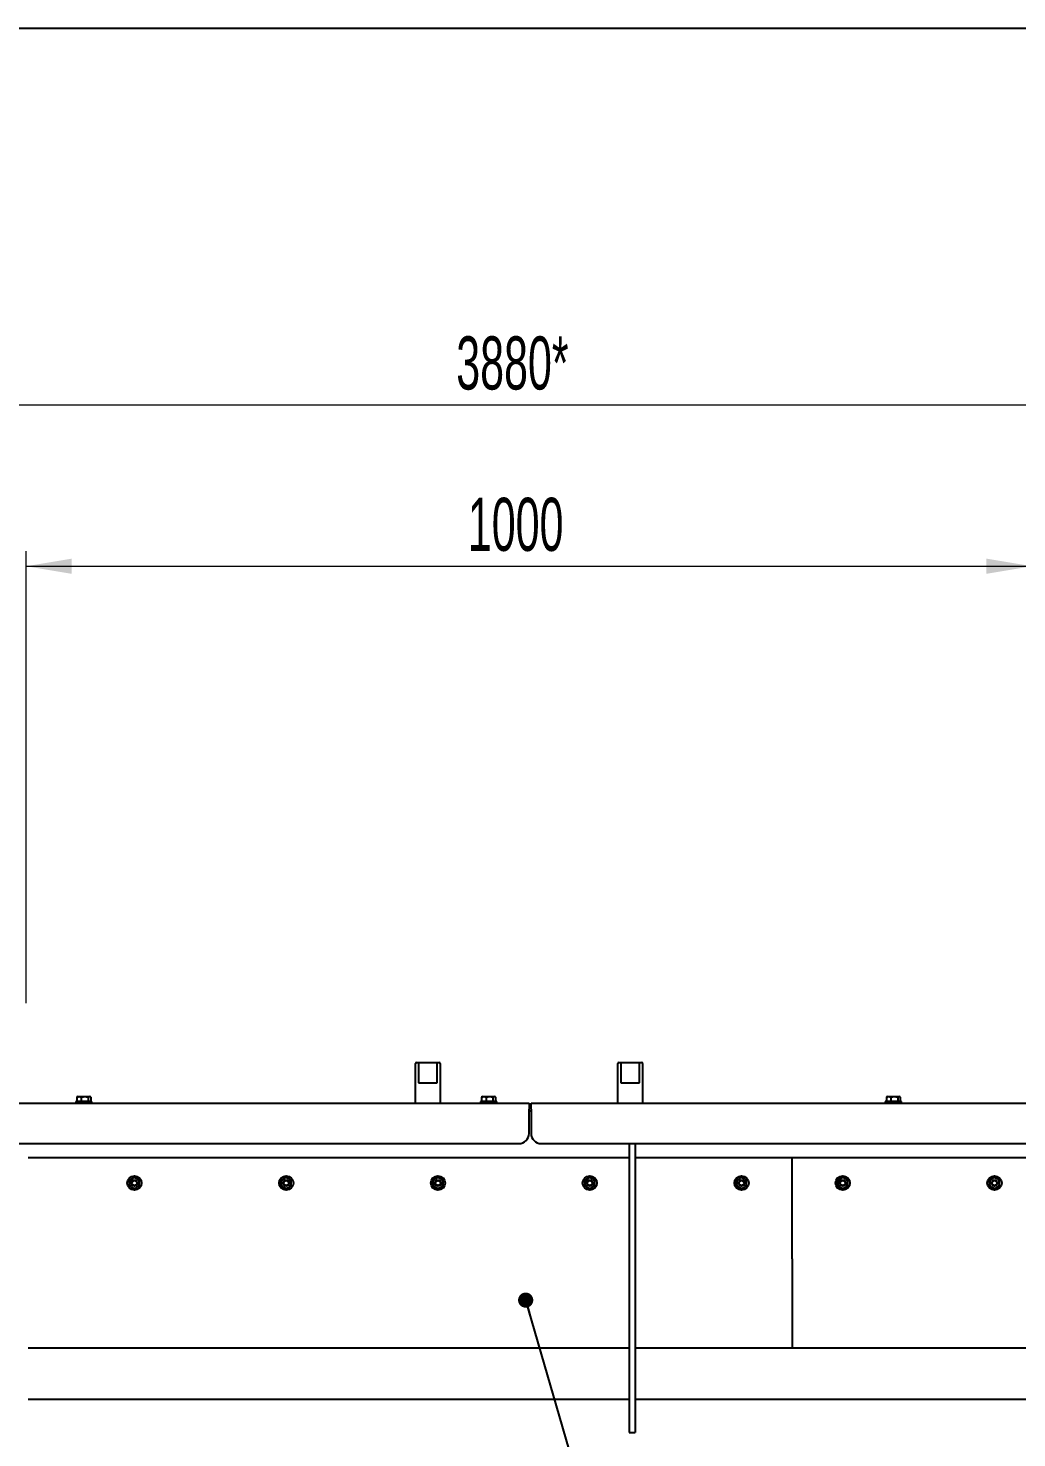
# Model space of a CAD drawing. Header units: millimetres. Extents: x 8 to 420, y -1 to 292.
# Drawn here: x 142.8 to 207.9, y 199.1 to 292 of the extents above; entities that cross this region are included whole.
import ezdxf

# ---------------------------------------------------------------- set-up
doc = ezdxf.new("R2010")
doc.units = ezdxf.units.MM
doc.styles.add('SLDTEXTSTYLE4', font='TXT', dxfattribs={"width": 0.605})
doc.dimstyles.new('SLDDIMSTYLE0', dxfattribs={"dimtxt": 3.5, "dimasz": 3, "dimexe": 0, "dimexo": 0.0625, "dimgap": 0.875, "dimtad": 2, "dimdec": 3, "dimlfac": 15, "dimrnd": 1e-09, "dimzin": 12, "dimdsep": 46, "dimtxsty": 'SLDTEXTSTYLE4', "dimsah": 1, "dimcen": 0.09, "dimadec": 0, "dimazin": 3, "dimtfac": 1, "dimtdec": 3, "dimtofl": 0, "dimtmove": 0, "dimatfit": 3, "dimfxl": 0, "dimfrac": 2, "dimtolj": 1, "dimtzin": 12, "dimarcsym": 0})
doc.dimstyles.new('SLDDIMSTYLE2', dxfattribs={"dimtxt": 0.18, "dimasz": 1, "dimexe": 0, "dimexo": 0.0625, "dimgap": 0, "dimtad": 0, "dimtih": 1, "dimtoh": 1, "dimdec": 0, "dimrnd": 1e-09, "dimzin": 0, "dimdsep": 46, "dimtxsty": 'Standard', "dimblk1": 'DOT', "dimblk2": 'DOT', "dimsah": 1, "dimcen": 0.09, "dimadec": 0, "dimazin": 0, "dimtfac": 1, "dimtdec": 0, "dimtofl": 0, "dimtmove": 0, "dimatfit": 3, "dimldrblk": 'DOT', "dimfxl": 0, "dimfrac": 2, "dimtolj": 1, "dimtzin": 0, "dimarcsym": 0})

# ---------------------------------------------------------------- blocks, each defined once
blk = doc.blocks.new('_D_3')
at = {"color": 7, "linetype": 'Continuous', "lineweight": 0}
for p, q in [((142.675, 227.764), (142.675, 257.556)), ((208.942, 227.764), (208.942, 257.556)), ((142.675, 256.556), (208.942, 256.556))]:
    blk.add_line(p, q, dxfattribs=at)
at = {"color": 7, "linetype": 'Continuous', "lineweight": 18}
for points in [[(142.675, 256.556), (145.675, 256.056), (145.675, 257.056)], [(208.942, 256.556), (205.942, 257.056), (205.942, 256.056)]]:
    blk.add_solid(points, dxfattribs=at)
at = {"color": 7, "linetype": 'Continuous', "lineweight": 18, "insert": (171.778, 261.067), "char_height": 3.5, "attachment_point": 1, "style": 'SLDTEXTSTYLE4'}
blk.add_mtext('1000', dxfattribs=at)
blk = doc.blocks.new('_D_6')
at = {"color": 7, "linetype": 'Continuous', "lineweight": 0}
for p, q in [((52.875, 218.256), (52.875, 268.185)), ((310.942, 232.95), (310.942, 268.185)), ((52.875, 267.185), (310.942, 267.185))]:
    blk.add_line(p, q, dxfattribs=at)
at = {"color": 7, "linetype": 'Continuous', "lineweight": 18}
for points in [[(52.875, 267.185), (55.875, 266.685), (55.875, 267.685)], [(310.942, 267.185), (307.942, 267.685), (307.942, 266.685)]]:
    blk.add_solid(points, dxfattribs=at)
at = {"color": 7, "linetype": 'Continuous', "lineweight": 18, "insert": (171.012, 271.697), "char_height": 3.5, "attachment_point": 1, "style": 'SLDTEXTSTYLE4'}
blk.add_mtext('3880*', dxfattribs=at)
blk = doc.blocks.new('_Dot')
at = {"color": 0, "linetype": 'ByBlock', "lineweight": -2}
blk.add_line((-0.5, 0), (-1, 0), dxfattribs=at)
at = {"color": 0, "linetype": 'ByBlock', "const_width": 0.5}
blk.add_lwpolyline([(-0.25, 0, 1), (0.25, 0, 1)], format="xyb", close=True, dxfattribs=at)

msp = doc.modelspace()

# ---------------------------------------------------------------- linework, layer by layer
at = {"color": 7, "linetype": 'Continuous', "lineweight": 25}
for p, q in [((20, 292), (415, 292)), ((90, 292), (157, 292)), ((168.391626, 223.856494), (169.891626, 223.856494)), ((169.758292, 223.849811), (168.524959, 223.849811)), ((168.524959, 223.849811), (168.524959, 222.523161)), ((169.758292, 222.523161), (169.758292, 223.849811)), ((181.724959, 223.856494), (183.224959, 223.856494)), ((183.091626, 223.849811), (181.858292, 223.849811)), ((181.858292, 223.849811), (181.858292, 222.523161)), ((183.091626, 222.523161), (183.091626, 223.849811)), ((168.324959, 222.523161), (168.324959, 223.789827)), ((169.958292, 223.789827), (169.958292, 222.523161)), ((181.658292, 222.523161), (181.658292, 223.789827)), ((183.291626, 223.789827), (183.291626, 222.523161)), ((168.324959, 221.189827), (168.324959, 222.523161)), ((168.524959, 222.523161), (169.758292, 222.523161)), ((169.958292, 222.523161), (169.958292, 221.189827)), ((181.658292, 221.189827), (181.658292, 222.523161)), ((181.858292, 222.523161), (183.091626, 222.523161)), ((183.291626, 222.523161), (183.291626, 221.189827)), ((59.941626, 221.189827), (175.808292, 221.189827)), ((145.941626, 221.296494), (145.941626, 221.189827)), ((146.480601, 221.296494), (145.941626, 221.296494)), ((146.047167, 221.597583), (146.018627, 221.582554)), ((146.018627, 221.582554), (146.018627, 221.296494)), ((146.094959, 221.629827), (146.046183, 221.601666)), ((146.094959, 221.629827), (146.854959, 221.629827)), ((146.308605, 221.582554), (146.308605, 221.296494)), ((147.008292, 221.296494), (146.480601, 221.296494)), ((146.764937, 221.582554), (146.764937, 221.296494)), ((146.903735, 221.601666), (146.854959, 221.629827)), ((146.931291, 221.582554), (146.931291, 221.296494)), ((147.008292, 221.189827), (147.008292, 221.296494)), ((172.608292, 221.296494), (172.608292, 221.189827)), ((173.147268, 221.296494), (172.608292, 221.296494)), ((172.713834, 221.597583), (172.685294, 221.582554)), ((172.685294, 221.582554), (172.685294, 221.296494)), ((172.761626, 221.629827), (172.71285, 221.601666)), ((172.761626, 221.629827), (173.521626, 221.629827)), ((172.975272, 221.582554), (172.975272, 221.296494)), ((173.674959, 221.296494), (173.147268, 221.296494)), ((173.431604, 221.582554), (173.431604, 221.296494)), ((173.570402, 221.601666), (173.521626, 221.629827)), ((173.597958, 221.582554), (173.597958, 221.296494)), ((173.674959, 221.189827), (173.674959, 221.296494)), ((175.808292, 221.189827), (175.808292, 220.789827)), ((175.808292, 221.056494), (175.941626, 221.056494)), ((175.941626, 220.789827), (175.941626, 221.189827)), ((175.941626, 221.189827), (259.674959, 221.189827)), ((199.274959, 221.296494), (199.274959, 221.189827)), ((199.813934, 221.296494), (199.274959, 221.296494)), ((199.380501, 221.597583), (199.35196, 221.582554)), ((199.35196, 221.582554), (199.35196, 221.296494)), ((199.428292, 221.629827), (199.379516, 221.601666)), ((199.428292, 221.629827), (200.188292, 221.629827)), ((199.641939, 221.582554), (199.641939, 221.296494)), ((200.341626, 221.296494), (199.813934, 221.296494)), ((200.098271, 221.582554), (200.098271, 221.296494)), ((200.237068, 221.601666), (200.188292, 221.629827)), ((200.264624, 221.582554), (200.264624, 221.296494)), ((200.341626, 221.189827), (200.341626, 221.296494)), ((175.941626, 220.923161), (175.808292, 220.923161)), ((175.808292, 219.189827), (175.808292, 220.789827)), ((175.941626, 220.656494), (175.808292, 220.656494)), ((175.941626, 220.789827), (175.941626, 219.189827)), ((60.608292, 218.523161), (175.141626, 218.523161)), ((176.608292, 218.523161), (259.008292, 218.523161)), ((182.408292, 218.523161), (182.408292, 206.156494)), ((182.808292, 218.523161), (182.808292, 206.156494)), ((182.408292, 217.589827), (142.808292, 217.589827)), ((222.408292, 217.589827), (182.808292, 217.589827)), ((193.141626, 210.923161), (193.141626, 217.589827)), ((193.141626, 210.923161), (193.141626, 217.589827)), ((193.141626, 210.923161), (193.141626, 205.034829)), ((193.141626, 210.923161), (193.141626, 205.034829)), ((182.408292, 206.156494), (182.408292, 199.489827)), ((182.808292, 206.156494), (182.808292, 199.489827)), ((182.408292, 205.034829), (142.808292, 205.034829)), ((222.408292, 205.034829), (182.808292, 205.034829)), ((142.808292, 201.684915), (182.408292, 201.684915)), ((182.808292, 201.684915), (222.408292, 201.684915)), ((182.408292, 199.489827), (182.808292, 199.489827))]:
    msp.add_line(p, q, dxfattribs=at)
for centre, radius in [((149.808292, 215.923161), 0.473333), ((159.808292, 215.923161), 0.473333), ((169.808292, 215.923161), 0.473333), ((179.808292, 215.923161), 0.473333), ((189.808292, 215.923161), 0.473333), ((196.474959, 215.923161), 0.473333), ((206.474959, 215.923161), 0.473333), ((149.808292, 215.923161), 0.2), ((149.808292, 215.923161), 0.163033), ((159.808292, 215.923161), 0.2), ((159.808292, 215.923161), 0.163033), ((169.808292, 215.923161), 0.2), ((169.808292, 215.923161), 0.163033), ((179.808292, 215.923161), 0.2), ((179.808292, 215.923161), 0.163033), ((189.808292, 215.923161), 0.2), ((189.808292, 215.923161), 0.163033), ((196.474959, 215.923161), 0.2), ((196.474959, 215.923161), 0.163033), ((206.474959, 215.923161), 0.2), ((206.474959, 215.923161), 0.163033)]:
    msp.add_circle(centre, radius, dxfattribs=at)
for centre, radius, start, end in [((168.391626, 223.789827), 0.066667, 90, 180), ((169.891626, 223.789827), 0.066667, 0, 90), ((181.724959, 223.789827), 0.066667, 90, 180), ((183.224959, 223.789827), 0.066667, 0, 90), ((175.141626, 219.189827), 0.666667, 270, 0), ((176.608292, 219.189827), 0.666667, 180, 270), ((149.808292, 215.923161), 0.333333, 120, 180), ((149.808292, 215.923161), 0.333333, 180, 240), ((149.808292, 215.923161), 0.333333, 60, 120), ((149.808292, 215.923161), 0.333333, 240, 300), ((149.808292, 215.923161), 0.333333, 0, 60), ((149.808292, 215.923161), 0.333333, 300, 0), ((159.808292, 215.923161), 0.333333, 120, 180), ((159.808292, 215.923161), 0.333333, 180, 240), ((159.808292, 215.923161), 0.333333, 60, 120), ((159.808292, 215.923161), 0.333333, 240, 300), ((159.808292, 215.923161), 0.333333, 0, 60), ((159.808292, 215.923161), 0.333333, 300, 0), ((169.808292, 215.923161), 0.333333, 120, 180), ((169.808292, 215.923161), 0.333333, 180, 240), ((169.808292, 215.923161), 0.333333, 60, 120), ((169.808292, 215.923161), 0.333333, 240, 300), ((169.808292, 215.923161), 0.333333, 0, 60), ((169.808292, 215.923161), 0.333333, 300, 0), ((179.808292, 215.923161), 0.333333, 120, 180), ((179.808292, 215.923161), 0.333333, 180, 240), ((179.808292, 215.923161), 0.333333, 60, 120), ((179.808292, 215.923161), 0.333333, 240, 300), ((179.808292, 215.923161), 0.333333, 0, 60), ((179.808292, 215.923161), 0.333333, 300, 0), ((189.808292, 215.923161), 0.333333, 120, 180), ((189.808292, 215.923161), 0.333333, 180, 240), ((189.808292, 215.923161), 0.333333, 60, 120), ((189.808292, 215.923161), 0.333333, 240, 300), ((189.808292, 215.923161), 0.333333, 0, 60), ((189.808292, 215.923161), 0.333333, 300, 0), ((196.474959, 215.923161), 0.333333, 120, 180), ((196.474959, 215.923161), 0.333333, 180, 240), ((196.474959, 215.923161), 0.333333, 60, 120), ((196.474959, 215.923161), 0.333333, 240, 300), ((196.474959, 215.923161), 0.333333, 0, 60), ((196.474959, 215.923161), 0.333333, 300, 0), ((206.474959, 215.923161), 0.333333, 120, 180), ((206.474959, 215.923161), 0.333333, 180, 240), ((206.474959, 215.923161), 0.333333, 60, 120), ((206.474959, 215.923161), 0.333333, 240, 300), ((206.474959, 215.923161), 0.333333, 0, 60), ((206.474959, 215.923161), 0.333333, 300, 0)]:
    msp.add_arc(centre, radius, start, end, dxfattribs=at)
for points, knots in [([(146.018627, 221.582554), (146.04378, 221.592793), (146.094631, 221.613493), (146.193322, 221.624981), (146.263965, 221.598982), (146.308605, 221.582554)], [0, 0, 0, 0, 0.264861386, 0.535466004, 1, 1, 1, 1]), ([(146.308605, 221.582554), (146.348188, 221.592793), (146.428211, 221.613493), (146.583518, 221.624981), (146.694689, 221.598982), (146.764937, 221.582554)], [0, 0, 0, 0, 0.264861386, 0.535466004, 1, 1, 1, 1]), ([(146.764937, 221.582554), (146.786121, 221.596813), (146.83527, 221.629896), (146.892538, 221.612188), (146.925713, 221.586819), (146.931291, 221.582554)], [0, 0, 0, 0, 0.386549951, 0.896844883, 1, 1, 1, 1]), ([(172.685294, 221.582554), (172.710446, 221.592793), (172.761297, 221.613493), (172.859988, 221.624981), (172.930632, 221.598982), (172.975272, 221.582554)], [0, 0, 0, 0, 0.264861386, 0.535466004, 1, 1, 1, 1]), ([(172.975272, 221.582554), (173.014854, 221.592793), (173.094877, 221.613493), (173.250185, 221.624981), (173.361355, 221.598982), (173.431604, 221.582554)], [0, 0, 0, 0, 0.264861386, 0.535466004, 1, 1, 1, 1]), ([(173.431604, 221.582554), (173.452788, 221.596813), (173.501937, 221.629896), (173.559205, 221.612188), (173.592379, 221.586819), (173.597958, 221.582554)], [0, 0, 0, 0, 0.386549951, 0.896844883, 1, 1, 1, 1]), ([(199.35196, 221.582554), (199.377113, 221.592793), (199.427964, 221.613493), (199.526655, 221.624981), (199.597299, 221.598982), (199.641939, 221.582554)], [0, 0, 0, 0, 0.264861386, 0.535466004, 1, 1, 1, 1]), ([(199.641939, 221.582554), (199.681521, 221.592793), (199.761544, 221.613493), (199.916851, 221.624981), (200.028022, 221.598982), (200.098271, 221.582554)], [0, 0, 0, 0, 0.264861386, 0.535466004, 1, 1, 1, 1]), ([(200.098271, 221.582554), (200.119455, 221.596813), (200.168604, 221.629896), (200.225872, 221.612188), (200.259046, 221.586819), (200.264624, 221.582554)], [0, 0, 0, 0, 0.386549951, 0.896844883, 1, 1, 1, 1]), ([(149.458068, 216.125363), (149.45814, 216.125321), (149.460576, 216.123915), (149.465177, 216.121259), (149.470509, 216.11818), (149.474205, 216.116046), (149.474707, 216.115756), (149.474959, 216.115611)], [0, 0, 0, 0, 0.007914026, 0.267535328, 0.528602562, 0.763816452, 1, 1, 1, 1]), ([(149.458068, 215.720958), (149.45814, 215.721), (149.460576, 215.722406), (149.465177, 215.725063), (149.470509, 215.728141), (149.474205, 215.730275), (149.474707, 215.730565), (149.474959, 215.730711)], [0, 0, 0, 0, 0.007914026, 0.267535328, 0.528602562, 0.763816452, 1, 1, 1, 1]), ([(149.474959, 216.115611), (149.524033, 216.143943), (149.5788, 216.175564), (149.635709, 216.20842), (149.641626, 216.211836)], [0, 0, 0, 0, 0.8960371512, 1, 1, 1, 1]), ([(149.474959, 215.923161), (149.474959, 215.932918), (149.474959, 215.996366), (149.474959, 216.061291), (149.474959, 216.1135), (149.474959, 216.115611)], [0, 0, 0, 0, 0.1484857306, 0.9655711857, 1, 1, 1, 1]), ([(149.474959, 215.730711), (149.474959, 215.74695), (149.474959, 215.808638), (149.474959, 215.874579), (149.474959, 215.923161)], [0, 0, 0, 0, 0.26325434, 1, 1, 1, 1]), ([(149.641626, 215.634485), (149.595892, 215.66089), (149.538829, 215.693835), (149.485539, 215.724602), (149.474959, 215.730711)], [0, 0, 0, 0, 0.801462113, 1, 1, 1, 1]), ([(149.641626, 216.211836), (149.687359, 216.23824), (149.744422, 216.271185), (149.797712, 216.301952), (149.808292, 216.308061)], [0, 0, 0, 0, 0.801462113, 1, 1, 1, 1]), ([(149.808292, 215.53826), (149.759219, 215.566593), (149.704451, 215.598213), (149.647542, 215.63107), (149.641626, 215.634485)], [0, 0, 0, 0, 0.896037151, 1, 1, 1, 1]), ([(149.808292, 216.327565), (149.808292, 216.327482), (149.808292, 216.324669), (149.808292, 216.319357), (149.808292, 216.3132), (149.808292, 216.308931), (149.808292, 216.308351), (149.808292, 216.308061)], [0, 0, 0, 0, 0.007914026, 0.267535328, 0.528602562, 0.763816452, 1, 1, 1, 1]), ([(149.808292, 216.308061), (149.857366, 216.279728), (149.912134, 216.248108), (149.969043, 216.215252), (149.974959, 216.211836)], [0, 0, 0, 0, 0.896037151, 1, 1, 1, 1]), ([(149.974959, 215.634485), (149.929225, 215.608081), (149.872163, 215.575136), (149.818872, 215.544369), (149.808292, 215.53826)], [0, 0, 0, 0, 0.801462113, 1, 1, 1, 1]), ([(149.808292, 215.53826), (149.808292, 215.53797), (149.808292, 215.53739), (149.808292, 215.533121), (149.808292, 215.526965), (149.808292, 215.521652), (149.808292, 215.518839), (149.808292, 215.518756)], [0, 0, 0, 0, 0.236183548, 0.471397438, 0.732464672, 0.992085974, 1, 1, 1, 1]), ([(149.974959, 216.211836), (150.020693, 216.185431), (150.077755, 216.152486), (150.131046, 216.121719), (150.141626, 216.115611)], [0, 0, 0, 0, 0.801462113, 1, 1, 1, 1]), ([(150.141626, 215.730711), (150.092552, 215.702378), (150.037784, 215.670758), (149.980875, 215.637901), (149.974959, 215.634485)], [0, 0, 0, 0, 0.896037151, 1, 1, 1, 1]), ([(150.141626, 216.115611), (150.141877, 216.115756), (150.14238, 216.116046), (150.146076, 216.11818), (150.151408, 216.121259), (150.156009, 216.123915), (150.158445, 216.125321), (150.158517, 216.125363)], [0, 0, 0, 0, 0.236183548, 0.471397438, 0.732464672, 0.992085974, 1, 1, 1, 1]), ([(150.141626, 215.923161), (150.141626, 215.932918), (150.141626, 215.996366), (150.141626, 216.061291), (150.141626, 216.1135), (150.141626, 216.115611)], [0, 0, 0, 0, 0.148485731, 0.965571186, 1, 1, 1, 1]), ([(150.141626, 215.730711), (150.141626, 215.74695), (150.141626, 215.808638), (150.141626, 215.874579), (150.141626, 215.923161)], [0, 0, 0, 0, 0.26325434, 1, 1, 1, 1]), ([(150.141626, 215.730711), (150.141877, 215.730565), (150.14238, 215.730275), (150.146076, 215.728141), (150.151408, 215.725063), (150.156009, 215.722406), (150.158445, 215.721), (150.158517, 215.720958)], [0, 0, 0, 0, 0.236183548, 0.471397438, 0.732464672, 0.992085974, 1, 1, 1, 1]), ([(159.458068, 216.125363), (159.45814, 216.125321), (159.460576, 216.123915), (159.465177, 216.121259), (159.470509, 216.11818), (159.474205, 216.116046), (159.474707, 216.115756), (159.474959, 216.115611)], [0, 0, 0, 0, 0.007914026, 0.267535328, 0.528602562, 0.763816452, 1, 1, 1, 1]), ([(159.458068, 215.720958), (159.45814, 215.721), (159.460576, 215.722406), (159.465177, 215.725063), (159.470509, 215.728141), (159.474205, 215.730275), (159.474707, 215.730565), (159.474959, 215.730711)], [0, 0, 0, 0, 0.007914026, 0.267535328, 0.528602562, 0.763816452, 1, 1, 1, 1]), ([(159.474959, 216.115611), (159.524033, 216.143943), (159.5788, 216.175564), (159.635709, 216.20842), (159.641626, 216.211836)], [0, 0, 0, 0, 0.8960371512, 1, 1, 1, 1]), ([(159.474959, 215.923161), (159.474959, 215.932918), (159.474959, 215.996366), (159.474959, 216.061291), (159.474959, 216.1135), (159.474959, 216.115611)], [0, 0, 0, 0, 0.1484857306, 0.9655711857, 1, 1, 1, 1]), ([(159.474959, 215.730711), (159.474959, 215.74695), (159.474959, 215.808638), (159.474959, 215.874579), (159.474959, 215.923161)], [0, 0, 0, 0, 0.26325434, 1, 1, 1, 1]), ([(159.641626, 215.634485), (159.595892, 215.66089), (159.538829, 215.693835), (159.485539, 215.724602), (159.474959, 215.730711)], [0, 0, 0, 0, 0.801462113, 1, 1, 1, 1]), ([(159.641626, 216.211836), (159.687359, 216.23824), (159.744422, 216.271185), (159.797712, 216.301952), (159.808292, 216.308061)], [0, 0, 0, 0, 0.801462113, 1, 1, 1, 1]), ([(159.808292, 215.53826), (159.759219, 215.566593), (159.704451, 215.598213), (159.647542, 215.63107), (159.641626, 215.634485)], [0, 0, 0, 0, 0.896037151, 1, 1, 1, 1]), ([(159.808292, 216.327565), (159.808292, 216.327482), (159.808292, 216.324669), (159.808292, 216.319357), (159.808292, 216.3132), (159.808292, 216.308931), (159.808292, 216.308351), (159.808292, 216.308061)], [0, 0, 0, 0, 0.007914026, 0.267535328, 0.528602562, 0.763816452, 1, 1, 1, 1]), ([(159.808292, 216.308061), (159.857366, 216.279728), (159.912134, 216.248108), (159.969043, 216.215252), (159.974959, 216.211836)], [0, 0, 0, 0, 0.896037151, 1, 1, 1, 1]), ([(159.974959, 215.634485), (159.929225, 215.608081), (159.872163, 215.575136), (159.818872, 215.544369), (159.808292, 215.53826)], [0, 0, 0, 0, 0.801462113, 1, 1, 1, 1]), ([(159.808292, 215.53826), (159.808292, 215.53797), (159.808292, 215.53739), (159.808292, 215.533121), (159.808292, 215.526965), (159.808292, 215.521652), (159.808292, 215.518839), (159.808292, 215.518756)], [0, 0, 0, 0, 0.236183548, 0.471397438, 0.732464672, 0.992085974, 1, 1, 1, 1]), ([(159.974959, 216.211836), (160.020693, 216.185431), (160.077755, 216.152486), (160.131046, 216.121719), (160.141626, 216.115611)], [0, 0, 0, 0, 0.801462113, 1, 1, 1, 1]), ([(160.141626, 215.730711), (160.092552, 215.702378), (160.037784, 215.670758), (159.980875, 215.637901), (159.974959, 215.634485)], [0, 0, 0, 0, 0.896037151, 1, 1, 1, 1]), ([(160.141626, 216.115611), (160.141877, 216.115756), (160.14238, 216.116046), (160.146076, 216.11818), (160.151408, 216.121259), (160.156009, 216.123915), (160.158445, 216.125321), (160.158517, 216.125363)], [0, 0, 0, 0, 0.236183548, 0.471397438, 0.732464672, 0.992085974, 1, 1, 1, 1]), ([(160.141626, 215.923161), (160.141626, 215.932918), (160.141626, 215.996366), (160.141626, 216.061291), (160.141626, 216.1135), (160.141626, 216.115611)], [0, 0, 0, 0, 0.148485731, 0.965571186, 1, 1, 1, 1]), ([(160.141626, 215.730711), (160.141626, 215.74695), (160.141626, 215.808638), (160.141626, 215.874579), (160.141626, 215.923161)], [0, 0, 0, 0, 0.26325434, 1, 1, 1, 1]), ([(160.141626, 215.730711), (160.141877, 215.730565), (160.14238, 215.730275), (160.146076, 215.728141), (160.151408, 215.725063), (160.156009, 215.722406), (160.158445, 215.721), (160.158517, 215.720958)], [0, 0, 0, 0, 0.236183548, 0.471397438, 0.732464672, 0.992085974, 1, 1, 1, 1]), ([(169.458068, 216.125363), (169.45814, 216.125321), (169.460576, 216.123915), (169.465177, 216.121259), (169.470509, 216.11818), (169.474205, 216.116046), (169.474707, 216.115756), (169.474959, 216.115611)], [0, 0, 0, 0, 0.007914026, 0.267535328, 0.528602562, 0.763816452, 1, 1, 1, 1]), ([(169.458068, 215.720958), (169.45814, 215.721), (169.460576, 215.722406), (169.465177, 215.725063), (169.470509, 215.728141), (169.474205, 215.730275), (169.474707, 215.730565), (169.474959, 215.730711)], [0, 0, 0, 0, 0.007914026, 0.267535328, 0.528602562, 0.763816452, 1, 1, 1, 1]), ([(169.474959, 216.115611), (169.524033, 216.143943), (169.5788, 216.175564), (169.635709, 216.20842), (169.641626, 216.211836)], [0, 0, 0, 0, 0.8960371512, 1, 1, 1, 1]), ([(169.474959, 215.923161), (169.474959, 215.932918), (169.474959, 215.996366), (169.474959, 216.061291), (169.474959, 216.1135), (169.474959, 216.115611)], [0, 0, 0, 0, 0.1484857306, 0.9655711857, 1, 1, 1, 1]), ([(169.474959, 215.730711), (169.474959, 215.74695), (169.474959, 215.808638), (169.474959, 215.874579), (169.474959, 215.923161)], [0, 0, 0, 0, 0.26325434, 1, 1, 1, 1]), ([(169.641626, 215.634485), (169.595892, 215.66089), (169.538829, 215.693835), (169.485539, 215.724602), (169.474959, 215.730711)], [0, 0, 0, 0, 0.801462113, 1, 1, 1, 1]), ([(169.641626, 216.211836), (169.687359, 216.23824), (169.744422, 216.271185), (169.797712, 216.301952), (169.808292, 216.308061)], [0, 0, 0, 0, 0.801462113, 1, 1, 1, 1]), ([(169.808292, 215.53826), (169.759219, 215.566593), (169.704451, 215.598213), (169.647542, 215.63107), (169.641626, 215.634485)], [0, 0, 0, 0, 0.896037151, 1, 1, 1, 1]), ([(169.808292, 216.327565), (169.808292, 216.327482), (169.808292, 216.324669), (169.808292, 216.319357), (169.808292, 216.3132), (169.808292, 216.308931), (169.808292, 216.308351), (169.808292, 216.308061)], [0, 0, 0, 0, 0.007914026, 0.267535328, 0.528602562, 0.763816452, 1, 1, 1, 1]), ([(169.808292, 216.308061), (169.857366, 216.279728), (169.912134, 216.248108), (169.969043, 216.215252), (169.974959, 216.211836)], [0, 0, 0, 0, 0.896037151, 1, 1, 1, 1]), ([(169.974959, 215.634485), (169.929225, 215.608081), (169.872163, 215.575136), (169.818872, 215.544369), (169.808292, 215.53826)], [0, 0, 0, 0, 0.801462113, 1, 1, 1, 1]), ([(169.808292, 215.53826), (169.808292, 215.53797), (169.808292, 215.53739), (169.808292, 215.533121), (169.808292, 215.526965), (169.808292, 215.521652), (169.808292, 215.518839), (169.808292, 215.518756)], [0, 0, 0, 0, 0.236183548, 0.471397438, 0.732464672, 0.992085974, 1, 1, 1, 1]), ([(169.974959, 216.211836), (170.020693, 216.185431), (170.077755, 216.152486), (170.131046, 216.121719), (170.141626, 216.115611)], [0, 0, 0, 0, 0.801462113, 1, 1, 1, 1]), ([(170.141626, 215.730711), (170.092552, 215.702378), (170.037784, 215.670758), (169.980875, 215.637901), (169.974959, 215.634485)], [0, 0, 0, 0, 0.896037151, 1, 1, 1, 1]), ([(170.141626, 216.115611), (170.141877, 216.115756), (170.14238, 216.116046), (170.146076, 216.11818), (170.151408, 216.121259), (170.156009, 216.123915), (170.158445, 216.125321), (170.158517, 216.125363)], [0, 0, 0, 0, 0.236183548, 0.471397438, 0.732464672, 0.992085974, 1, 1, 1, 1]), ([(170.141626, 215.923161), (170.141626, 215.932918), (170.141626, 215.996366), (170.141626, 216.061291), (170.141626, 216.1135), (170.141626, 216.115611)], [0, 0, 0, 0, 0.148485731, 0.965571186, 1, 1, 1, 1]), ([(170.141626, 215.730711), (170.141626, 215.74695), (170.141626, 215.808638), (170.141626, 215.874579), (170.141626, 215.923161)], [0, 0, 0, 0, 0.26325434, 1, 1, 1, 1]), ([(170.141626, 215.730711), (170.141877, 215.730565), (170.14238, 215.730275), (170.146076, 215.728141), (170.151408, 215.725063), (170.156009, 215.722406), (170.158445, 215.721), (170.158517, 215.720958)], [0, 0, 0, 0, 0.236183548, 0.471397438, 0.732464672, 0.992085974, 1, 1, 1, 1]), ([(179.458068, 216.125363), (179.45814, 216.125321), (179.460576, 216.123915), (179.465177, 216.121259), (179.470509, 216.11818), (179.474205, 216.116046), (179.474707, 216.115756), (179.474959, 216.115611)], [0, 0, 0, 0, 0.007914026, 0.267535328, 0.528602562, 0.763816452, 1, 1, 1, 1]), ([(179.458068, 215.720958), (179.45814, 215.721), (179.460576, 215.722406), (179.465177, 215.725063), (179.470509, 215.728141), (179.474205, 215.730275), (179.474707, 215.730565), (179.474959, 215.730711)], [0, 0, 0, 0, 0.007914026, 0.267535328, 0.528602562, 0.763816452, 1, 1, 1, 1]), ([(179.474959, 216.115611), (179.524033, 216.143943), (179.5788, 216.175564), (179.635709, 216.20842), (179.641626, 216.211836)], [0, 0, 0, 0, 0.8960371512, 1, 1, 1, 1]), ([(179.474959, 215.923161), (179.474959, 215.932918), (179.474959, 215.996366), (179.474959, 216.061291), (179.474959, 216.1135), (179.474959, 216.115611)], [0, 0, 0, 0, 0.1484857306, 0.9655711857, 1, 1, 1, 1]), ([(179.474959, 215.730711), (179.474959, 215.74695), (179.474959, 215.808638), (179.474959, 215.874579), (179.474959, 215.923161)], [0, 0, 0, 0, 0.26325434, 1, 1, 1, 1]), ([(179.641626, 215.634485), (179.595892, 215.66089), (179.538829, 215.693835), (179.485539, 215.724602), (179.474959, 215.730711)], [0, 0, 0, 0, 0.801462113, 1, 1, 1, 1]), ([(179.641626, 216.211836), (179.687359, 216.23824), (179.744422, 216.271185), (179.797712, 216.301952), (179.808292, 216.308061)], [0, 0, 0, 0, 0.801462113, 1, 1, 1, 1]), ([(179.808292, 215.53826), (179.759219, 215.566593), (179.704451, 215.598213), (179.647542, 215.63107), (179.641626, 215.634485)], [0, 0, 0, 0, 0.896037151, 1, 1, 1, 1]), ([(179.808292, 216.327565), (179.808292, 216.327482), (179.808292, 216.324669), (179.808292, 216.319357), (179.808292, 216.3132), (179.808292, 216.308931), (179.808292, 216.308351), (179.808292, 216.308061)], [0, 0, 0, 0, 0.007914026, 0.267535328, 0.528602562, 0.763816452, 1, 1, 1, 1]), ([(179.808292, 216.308061), (179.857366, 216.279728), (179.912134, 216.248108), (179.969043, 216.215252), (179.974959, 216.211836)], [0, 0, 0, 0, 0.896037151, 1, 1, 1, 1]), ([(179.974959, 215.634485), (179.929225, 215.608081), (179.872163, 215.575136), (179.818872, 215.544369), (179.808292, 215.53826)], [0, 0, 0, 0, 0.801462113, 1, 1, 1, 1]), ([(179.808292, 215.53826), (179.808292, 215.53797), (179.808292, 215.53739), (179.808292, 215.533121), (179.808292, 215.526965), (179.808292, 215.521652), (179.808292, 215.518839), (179.808292, 215.518756)], [0, 0, 0, 0, 0.236183548, 0.471397438, 0.732464672, 0.992085974, 1, 1, 1, 1]), ([(179.974959, 216.211836), (180.020693, 216.185431), (180.077755, 216.152486), (180.131046, 216.121719), (180.141626, 216.115611)], [0, 0, 0, 0, 0.801462113, 1, 1, 1, 1]), ([(180.141626, 215.730711), (180.092552, 215.702378), (180.037784, 215.670758), (179.980875, 215.637901), (179.974959, 215.634485)], [0, 0, 0, 0, 0.896037151, 1, 1, 1, 1]), ([(180.141626, 216.115611), (180.141877, 216.115756), (180.14238, 216.116046), (180.146076, 216.11818), (180.151408, 216.121259), (180.156009, 216.123915), (180.158445, 216.125321), (180.158517, 216.125363)], [0, 0, 0, 0, 0.236183548, 0.471397438, 0.732464672, 0.992085974, 1, 1, 1, 1]), ([(180.141626, 215.923161), (180.141626, 215.932918), (180.141626, 215.996366), (180.141626, 216.061291), (180.141626, 216.1135), (180.141626, 216.115611)], [0, 0, 0, 0, 0.148485731, 0.965571186, 1, 1, 1, 1]), ([(180.141626, 215.730711), (180.141626, 215.74695), (180.141626, 215.808638), (180.141626, 215.874579), (180.141626, 215.923161)], [0, 0, 0, 0, 0.26325434, 1, 1, 1, 1]), ([(180.141626, 215.730711), (180.141877, 215.730565), (180.14238, 215.730275), (180.146076, 215.728141), (180.151408, 215.725063), (180.156009, 215.722406), (180.158445, 215.721), (180.158517, 215.720958)], [0, 0, 0, 0, 0.236183548, 0.471397438, 0.732464672, 0.992085974, 1, 1, 1, 1]), ([(189.458068, 216.125363), (189.45814, 216.125321), (189.460576, 216.123915), (189.465177, 216.121259), (189.470509, 216.11818), (189.474205, 216.116046), (189.474707, 216.115756), (189.474959, 216.115611)], [0, 0, 0, 0, 0.007914026, 0.267535328, 0.528602562, 0.763816452, 1, 1, 1, 1]), ([(189.458068, 215.720958), (189.45814, 215.721), (189.460576, 215.722406), (189.465177, 215.725063), (189.470509, 215.728141), (189.474205, 215.730275), (189.474707, 215.730565), (189.474959, 215.730711)], [0, 0, 0, 0, 0.007914026, 0.267535328, 0.528602562, 0.763816452, 1, 1, 1, 1]), ([(189.474959, 216.115611), (189.524033, 216.143943), (189.5788, 216.175564), (189.635709, 216.20842), (189.641626, 216.211836)], [0, 0, 0, 0, 0.8960371512, 1, 1, 1, 1]), ([(189.474959, 215.923161), (189.474959, 215.932918), (189.474959, 215.996366), (189.474959, 216.061291), (189.474959, 216.1135), (189.474959, 216.115611)], [0, 0, 0, 0, 0.1484857306, 0.9655711857, 1, 1, 1, 1]), ([(189.474959, 215.730711), (189.474959, 215.74695), (189.474959, 215.808638), (189.474959, 215.874579), (189.474959, 215.923161)], [0, 0, 0, 0, 0.26325434, 1, 1, 1, 1]), ([(189.641626, 215.634485), (189.595892, 215.66089), (189.538829, 215.693835), (189.485539, 215.724602), (189.474959, 215.730711)], [0, 0, 0, 0, 0.801462113, 1, 1, 1, 1]), ([(189.641626, 216.211836), (189.687359, 216.23824), (189.744422, 216.271185), (189.797712, 216.301952), (189.808292, 216.308061)], [0, 0, 0, 0, 0.801462113, 1, 1, 1, 1]), ([(189.808292, 215.53826), (189.759219, 215.566593), (189.704451, 215.598213), (189.647542, 215.63107), (189.641626, 215.634485)], [0, 0, 0, 0, 0.896037151, 1, 1, 1, 1]), ([(189.808292, 216.327565), (189.808292, 216.327482), (189.808292, 216.324669), (189.808292, 216.319357), (189.808292, 216.3132), (189.808292, 216.308931), (189.808292, 216.308351), (189.808292, 216.308061)], [0, 0, 0, 0, 0.007914026, 0.267535328, 0.528602562, 0.763816452, 1, 1, 1, 1]), ([(189.808292, 216.308061), (189.857366, 216.279728), (189.912134, 216.248108), (189.969043, 216.215252), (189.974959, 216.211836)], [0, 0, 0, 0, 0.896037151, 1, 1, 1, 1]), ([(189.974959, 215.634485), (189.929225, 215.608081), (189.872163, 215.575136), (189.818872, 215.544369), (189.808292, 215.53826)], [0, 0, 0, 0, 0.801462113, 1, 1, 1, 1]), ([(189.808292, 215.53826), (189.808292, 215.53797), (189.808292, 215.53739), (189.808292, 215.533121), (189.808292, 215.526965), (189.808292, 215.521652), (189.808292, 215.518839), (189.808292, 215.518756)], [0, 0, 0, 0, 0.236183548, 0.471397438, 0.732464672, 0.992085974, 1, 1, 1, 1]), ([(189.974959, 216.211836), (190.020693, 216.185431), (190.077755, 216.152486), (190.131046, 216.121719), (190.141626, 216.115611)], [0, 0, 0, 0, 0.801462113, 1, 1, 1, 1]), ([(190.141626, 215.730711), (190.092552, 215.702378), (190.037784, 215.670758), (189.980875, 215.637901), (189.974959, 215.634485)], [0, 0, 0, 0, 0.896037151, 1, 1, 1, 1]), ([(190.141626, 216.115611), (190.141877, 216.115756), (190.14238, 216.116046), (190.146076, 216.11818), (190.151408, 216.121259), (190.156009, 216.123915), (190.158445, 216.125321), (190.158517, 216.125363)], [0, 0, 0, 0, 0.236183548, 0.471397438, 0.732464672, 0.992085974, 1, 1, 1, 1]), ([(190.141626, 215.923161), (190.141626, 215.932918), (190.141626, 215.996366), (190.141626, 216.061291), (190.141626, 216.1135), (190.141626, 216.115611)], [0, 0, 0, 0, 0.148485731, 0.965571186, 1, 1, 1, 1]), ([(190.141626, 215.730711), (190.141626, 215.74695), (190.141626, 215.808638), (190.141626, 215.874579), (190.141626, 215.923161)], [0, 0, 0, 0, 0.26325434, 1, 1, 1, 1]), ([(190.141626, 215.730711), (190.141877, 215.730565), (190.14238, 215.730275), (190.146076, 215.728141), (190.151408, 215.725063), (190.156009, 215.722406), (190.158445, 215.721), (190.158517, 215.720958)], [0, 0, 0, 0, 0.236183548, 0.471397438, 0.732464672, 0.992085974, 1, 1, 1, 1]), ([(196.124734, 216.125363), (196.124807, 216.125321), (196.127242, 216.123915), (196.131843, 216.121259), (196.137175, 216.11818), (196.140872, 216.116046), (196.141374, 216.115756), (196.141626, 216.115611)], [0, 0, 0, 0, 0.007914026, 0.267535328, 0.528602562, 0.763816452, 1, 1, 1, 1]), ([(196.124734, 215.720958), (196.124807, 215.721), (196.127242, 215.722406), (196.131843, 215.725063), (196.137175, 215.728141), (196.140872, 215.730275), (196.141374, 215.730565), (196.141626, 215.730711)], [0, 0, 0, 0, 0.007914026, 0.267535328, 0.528602562, 0.763816452, 1, 1, 1, 1]), ([(196.141626, 216.115611), (196.1907, 216.143943), (196.245467, 216.175564), (196.302376, 216.20842), (196.308292, 216.211836)], [0, 0, 0, 0, 0.896037151, 1, 1, 1, 1]), ([(196.141626, 215.923161), (196.141626, 215.932918), (196.141626, 215.996366), (196.141626, 216.061291), (196.141626, 216.1135), (196.141626, 216.115611)], [0, 0, 0, 0, 0.1484857306, 0.9655711857, 1, 1, 1, 1]), ([(196.141626, 215.730711), (196.141626, 215.74695), (196.141626, 215.808638), (196.141626, 215.874579), (196.141626, 215.923161)], [0, 0, 0, 0, 0.26325434, 1, 1, 1, 1]), ([(196.308292, 215.634485), (196.262559, 215.66089), (196.205496, 215.693835), (196.152206, 215.724602), (196.141626, 215.730711)], [0, 0, 0, 0, 0.801462113, 1, 1, 1, 1]), ([(196.308292, 216.211836), (196.354026, 216.23824), (196.411089, 216.271185), (196.464379, 216.301952), (196.474959, 216.308061)], [0, 0, 0, 0, 0.801462113, 1, 1, 1, 1]), ([(196.474959, 215.53826), (196.425885, 215.566593), (196.371118, 215.598213), (196.314209, 215.63107), (196.308292, 215.634485)], [0, 0, 0, 0, 0.896037151, 1, 1, 1, 1]), ([(196.474959, 216.327565), (196.474959, 216.327482), (196.474959, 216.324669), (196.474959, 216.319357), (196.474959, 216.3132), (196.474959, 216.308931), (196.474959, 216.308351), (196.474959, 216.308061)], [0, 0, 0, 0, 0.007914026, 0.267535328, 0.528602562, 0.763816452, 1, 1, 1, 1]), ([(196.474959, 216.308061), (196.524033, 216.279728), (196.5788, 216.248108), (196.635709, 216.215252), (196.641626, 216.211836)], [0, 0, 0, 0, 0.896037151, 1, 1, 1, 1]), ([(196.641626, 215.634485), (196.595892, 215.608081), (196.538829, 215.575136), (196.485539, 215.544369), (196.474959, 215.53826)], [0, 0, 0, 0, 0.801462113, 1, 1, 1, 1]), ([(196.474959, 215.53826), (196.474959, 215.53797), (196.474959, 215.53739), (196.474959, 215.533121), (196.474959, 215.526965), (196.474959, 215.521652), (196.474959, 215.518839), (196.474959, 215.518756)], [0, 0, 0, 0, 0.236183548, 0.471397438, 0.732464672, 0.992085974, 1, 1, 1, 1]), ([(196.641626, 216.211836), (196.687359, 216.185431), (196.744422, 216.152486), (196.797712, 216.121719), (196.808292, 216.115611)], [0, 0, 0, 0, 0.801462113, 1, 1, 1, 1]), ([(196.808292, 215.730711), (196.759219, 215.702378), (196.704451, 215.670758), (196.647542, 215.637901), (196.641626, 215.634485)], [0, 0, 0, 0, 0.896037151, 1, 1, 1, 1]), ([(196.808292, 216.115611), (196.808544, 216.115756), (196.809046, 216.116046), (196.812743, 216.11818), (196.818075, 216.121259), (196.822676, 216.123915), (196.825112, 216.125321), (196.825184, 216.125363)], [0, 0, 0, 0, 0.236183548, 0.471397438, 0.732464672, 0.992085974, 1, 1, 1, 1]), ([(196.808292, 215.923161), (196.808292, 215.932918), (196.808292, 215.996366), (196.808292, 216.061291), (196.808292, 216.1135), (196.808292, 216.115611)], [0, 0, 0, 0, 0.148485731, 0.965571186, 1, 1, 1, 1]), ([(196.808292, 215.730711), (196.808292, 215.74695), (196.808292, 215.808638), (196.808292, 215.874579), (196.808292, 215.923161)], [0, 0, 0, 0, 0.26325434, 1, 1, 1, 1]), ([(196.808292, 215.730711), (196.808544, 215.730565), (196.809046, 215.730275), (196.812743, 215.728141), (196.818075, 215.725063), (196.822676, 215.722406), (196.825112, 215.721), (196.825184, 215.720958)], [0, 0, 0, 0, 0.236183548, 0.471397438, 0.732464672, 0.992085974, 1, 1, 1, 1]), ([(206.124734, 216.125363), (206.124807, 216.125321), (206.127242, 216.123915), (206.131843, 216.121259), (206.137175, 216.11818), (206.140872, 216.116046), (206.141374, 216.115756), (206.141626, 216.115611)], [0, 0, 0, 0, 0.007914026, 0.267535328, 0.528602562, 0.763816452, 1, 1, 1, 1]), ([(206.124734, 215.720958), (206.124807, 215.721), (206.127242, 215.722406), (206.131843, 215.725063), (206.137175, 215.728141), (206.140872, 215.730275), (206.141374, 215.730565), (206.141626, 215.730711)], [0, 0, 0, 0, 0.007914026, 0.267535328, 0.528602562, 0.763816452, 1, 1, 1, 1]), ([(206.141626, 216.115611), (206.1907, 216.143943), (206.245467, 216.175564), (206.302376, 216.20842), (206.308292, 216.211836)], [0, 0, 0, 0, 0.896037151, 1, 1, 1, 1]), ([(206.141626, 215.923161), (206.141626, 215.932918), (206.141626, 215.996366), (206.141626, 216.061291), (206.141626, 216.1135), (206.141626, 216.115611)], [0, 0, 0, 0, 0.1484857306, 0.9655711857, 1, 1, 1, 1]), ([(206.141626, 215.730711), (206.141626, 215.74695), (206.141626, 215.808638), (206.141626, 215.874579), (206.141626, 215.923161)], [0, 0, 0, 0, 0.26325434, 1, 1, 1, 1]), ([(206.308292, 215.634485), (206.262559, 215.66089), (206.205496, 215.693835), (206.152206, 215.724602), (206.141626, 215.730711)], [0, 0, 0, 0, 0.801462113, 1, 1, 1, 1]), ([(206.308292, 216.211836), (206.354026, 216.23824), (206.411089, 216.271185), (206.464379, 216.301952), (206.474959, 216.308061)], [0, 0, 0, 0, 0.801462113, 1, 1, 1, 1]), ([(206.474959, 215.53826), (206.425885, 215.566593), (206.371118, 215.598213), (206.314209, 215.63107), (206.308292, 215.634485)], [0, 0, 0, 0, 0.896037151, 1, 1, 1, 1]), ([(206.474959, 216.327565), (206.474959, 216.327482), (206.474959, 216.324669), (206.474959, 216.319357), (206.474959, 216.3132), (206.474959, 216.308931), (206.474959, 216.308351), (206.474959, 216.308061)], [0, 0, 0, 0, 0.007914026, 0.267535328, 0.528602562, 0.763816452, 1, 1, 1, 1]), ([(206.474959, 216.308061), (206.524033, 216.279728), (206.5788, 216.248108), (206.635709, 216.215252), (206.641626, 216.211836)], [0, 0, 0, 0, 0.896037151, 1, 1, 1, 1]), ([(206.641626, 215.634485), (206.595892, 215.608081), (206.538829, 215.575136), (206.485539, 215.544369), (206.474959, 215.53826)], [0, 0, 0, 0, 0.801462113, 1, 1, 1, 1]), ([(206.474959, 215.53826), (206.474959, 215.53797), (206.474959, 215.53739), (206.474959, 215.533121), (206.474959, 215.526965), (206.474959, 215.521652), (206.474959, 215.518839), (206.474959, 215.518756)], [0, 0, 0, 0, 0.236183548, 0.471397438, 0.732464672, 0.992085974, 1, 1, 1, 1]), ([(206.641626, 216.211836), (206.687359, 216.185431), (206.744422, 216.152486), (206.797712, 216.121719), (206.808292, 216.115611)], [0, 0, 0, 0, 0.801462113, 1, 1, 1, 1]), ([(206.808292, 215.730711), (206.759219, 215.702378), (206.704451, 215.670758), (206.647542, 215.637901), (206.641626, 215.634485)], [0, 0, 0, 0, 0.896037151, 1, 1, 1, 1]), ([(206.808292, 216.115611), (206.808544, 216.115756), (206.809046, 216.116046), (206.812743, 216.11818), (206.818075, 216.121259), (206.822676, 216.123915), (206.825112, 216.125321), (206.825184, 216.125363)], [0, 0, 0, 0, 0.236183548, 0.471397438, 0.732464672, 0.992085974, 1, 1, 1, 1]), ([(206.808292, 215.923161), (206.808292, 215.932918), (206.808292, 215.996366), (206.808292, 216.061291), (206.808292, 216.1135), (206.808292, 216.115611)], [0, 0, 0, 0, 0.148485731, 0.965571186, 1, 1, 1, 1]), ([(206.808292, 215.730711), (206.808292, 215.74695), (206.808292, 215.808638), (206.808292, 215.874579), (206.808292, 215.923161)], [0, 0, 0, 0, 0.26325434, 1, 1, 1, 1]), ([(206.808292, 215.730711), (206.808544, 215.730565), (206.809046, 215.730275), (206.812743, 215.728141), (206.818075, 215.725063), (206.822676, 215.722406), (206.825112, 215.721), (206.825184, 215.720958)], [0, 0, 0, 0, 0.236183548, 0.471397438, 0.732464672, 0.992085974, 1, 1, 1, 1])]:
    msp.add_open_spline(points, degree=3, knots=knots, dxfattribs=at)

# ---------------------------------------------------------------- dimensions: what is measured, and where the dimension line sits
at = {"color": 7, "linetype": 'Continuous', "lineweight": 18}
dim = msp.add_linear_dim(base=(310.941626, 267.184774), p1=(52.874959, 218.256494), p2=(310.941626, 232.949983), angle=0, dimstyle='SLDDIMSTYLE0', dxfattribs=at)
dim.commit()
dim.dimension.update_dxf_attribs({"geometry": '_D_6', "text_midpoint": (176.162278, 267.184774), "dimtype": 160})
dim = msp.add_linear_dim(base=(208.941626, 256.555603), p1=(142.674959, 227.76394), p2=(208.941626, 227.76394), dimstyle='SLDDIMSTYLE0', dxfattribs=at)
dim.commit()
dim.dimension.update_dxf_attribs({"geometry": '_D_3', "text_midpoint": (176.162278, 256.555603), "dimtype": 160})

# ---------------------------------------------------------------- leaders
at = {"color": 7, "linetype": 'Continuous', "lineweight": 0}
msp.add_leader([(175.584898, 208.209611), (182.833333, 183.219955), (186.394558, 183.219955)], dimstyle='SLDDIMSTYLE2', dxfattribs=at)

doc.saveas('drawing.dxf')
